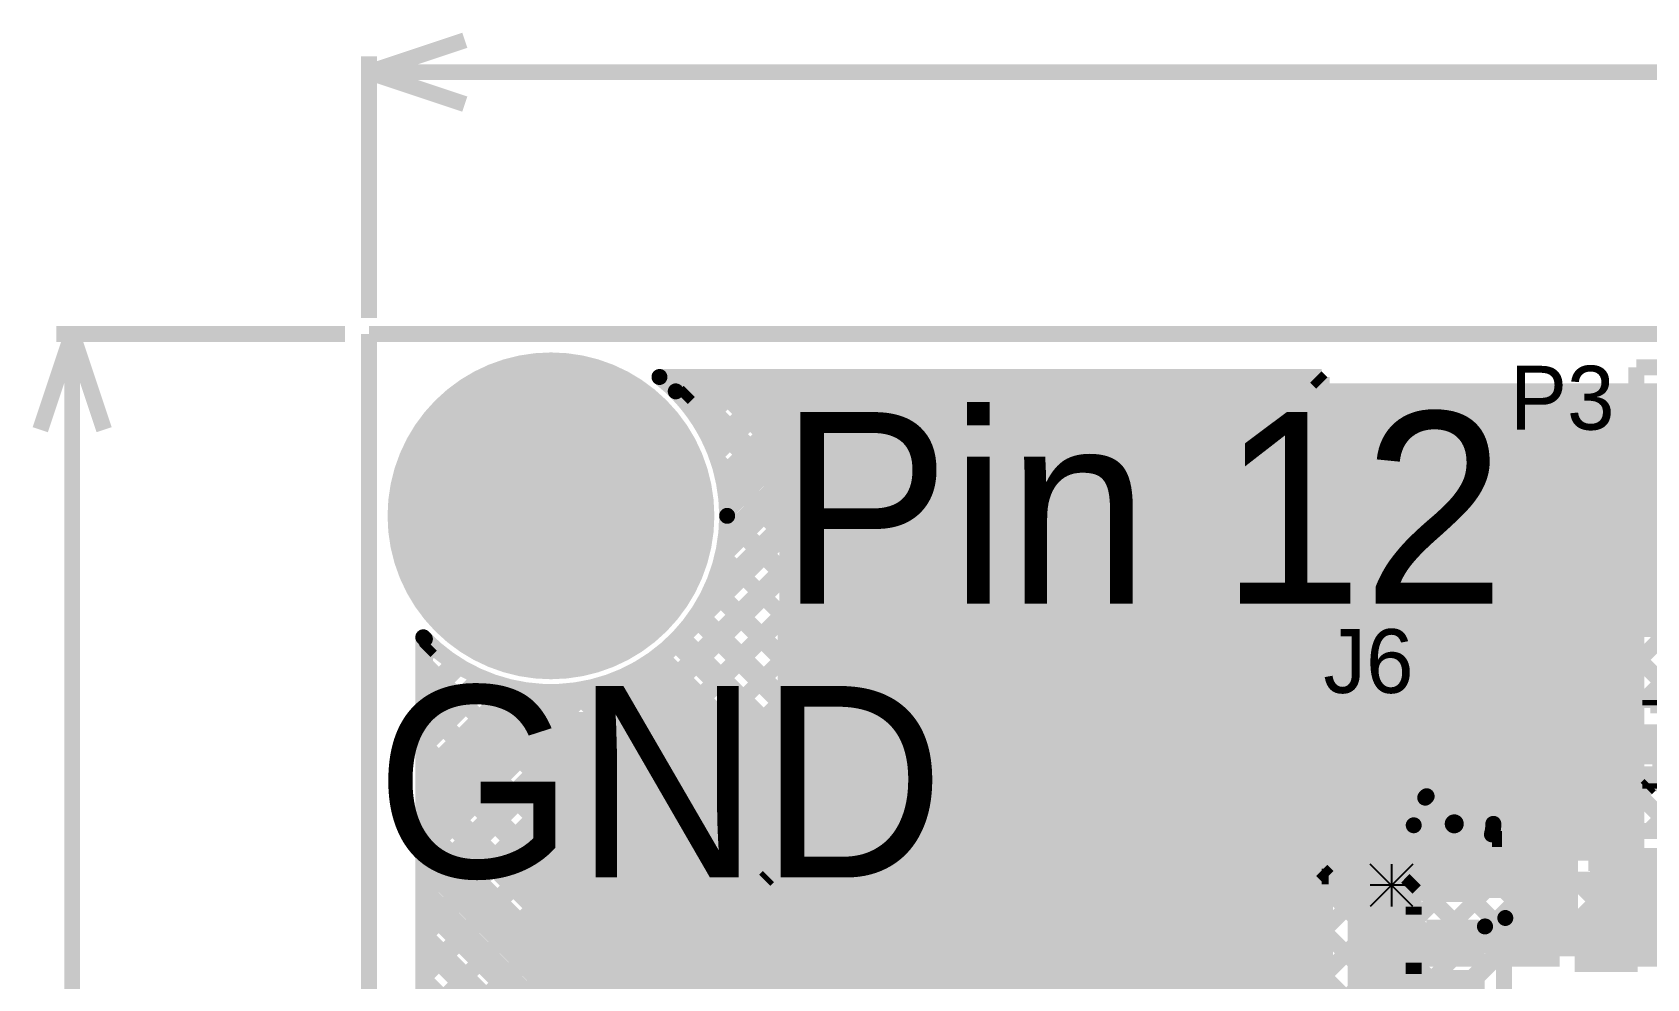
# Model space of a CAD drawing. Header units: millimetres. Extents: x 0.79 to 4.38, y 0.99 to 3.94.
# Drawn here: x 0.789 to 1.801, y 3.35 to 3.943 of the extents above; entities that cross this region are included whole.
import ezdxf

# ---------------------------------------------------------------- set-up
doc = ezdxf.new("R2010")
doc.units = ezdxf.units.MM
doc.header["$MEASUREMENT"] = 0
for name, color, linetype in [('BottomLayer', 5, 'Continuous'), ('BottomOverlay', 54, 'Continuous'), ('BottomPaste', 16, 'Continuous'), ('BottomSolder', 6, 'Continuous'), ('Mechanical1', 6, 'Continuous'), ('Mechanical2', 216, 'Continuous'), ('MultiLayer', 9, 'Continuous'), ('PadHoleLayer', 156, 'Continuous'), ('TopLayer', 1, 'Continuous'), ('TopOverlay', 2, 'Continuous'), ('TopSolder', 216, 'Continuous'), ('ViaHoleLayer', 16, 'Continuous')]:
    doc.layers.add(name, color=color, linetype=linetype)

# ---------------------------------------------------------------- blocks, each defined once
blk = doc.blocks.new('0022232111_8')
at = {"layer": 'TopOverlay', "const_width": 0.01}
for points in [[(0.55, 0.124), (-0.551, 0.124)], [(0.55, 0.124), (0.55, -0.131)], [(0.55, -0.131), (-0.551, -0.131)]]:
    blk.add_lwpolyline(points, dxfattribs=at)
blk = doc.blocks.new('T________B_____12_P___55')
at = {"layer": 'BottomLayer', "const_width": 0.04}
blk.add_lwpolyline([(2.18, 0, 1), (2.22, 0, 1)], format="xyb", close=True, dxfattribs=at)
at = {"layer": 'BottomSolder', "const_width": 0.044}
blk.add_lwpolyline([(2.178, 0, 1), (2.222, 0, 1)], format="xyb", close=True, dxfattribs=at)
at = {"layer": 'MultiLayer', "const_width": 0.04}
blk.add_lwpolyline([(2.18, 0, 1), (2.22, 0, 1)], format="xyb", close=True, dxfattribs=at)
at = {"layer": 'PadHoleLayer', "const_width": 0.0275}
blk.add_lwpolyline([(2.1862, 0, 1), (2.2138, 0, 1)], format="xyb", close=True, dxfattribs=at)
at = {"layer": 'TopLayer', "const_width": 0.04}
blk.add_lwpolyline([(2.18, 0, 1), (2.22, 0, 1)], format="xyb", close=True, dxfattribs=at)
at = {"layer": 'TopOverlay', "const_width": 0.01}
for points in [[(2.325, 0.164), (-0.105, 0.164)], [(2.325, 0.163), (2.325, -0.162)], [(2.168, 0.143), (2.1868, 0.1242)], [(2.2421, 0.143), (2.2233, 0.1242)], [(2.1868, 0.1242), (2.2233, 0.1242)], [(-0.105, -0.162), (2.325, -0.162)]]:
    blk.add_lwpolyline(points, dxfattribs=at)
at = {"layer": 'TopSolder', "const_width": 0.044}
blk.add_lwpolyline([(2.178, 0, 1), (2.222, 0, 1)], format="xyb", close=True, dxfattribs=at)
blk = doc.blocks.new('R__0402_B_67')
at = {"layer": 'BottomLayer'}
for points in [[(-0.0275, 0.0125), (-0.0275, -0.0125), (-0.0095, 0.0125), (-0.0095, -0.0125)], [(0.0095, 0.0125), (0.0095, -0.0125), (0.0275, 0.0125), (0.0275, -0.0125)]]:
    blk.add_solid(points, dxfattribs=at)
at = {"layer": 'BottomOverlay', "const_width": 0.005}
for points in [[(-0.0325, 0.0175), (-0.0085, 0.0175)], [(-0.0325, 0.0175), (-0.0325, -0.0175)], [(0.0085, 0.0175), (0.0325, 0.0175)], [(0.0325, 0.0175), (0.0325, -0.0175)], [(-0.0325, -0.0175), (-0.0085, -0.0175)], [(0.0085, -0.0175), (0.0325, -0.0175)]]:
    blk.add_lwpolyline(points, dxfattribs=at)
at = {"layer": 'BottomPaste'}
for points in [[(-0.0275, 0.0125), (-0.0275, -0.0125), (-0.0095, 0.0125), (-0.0095, -0.0125)], [(0.0095, 0.0125), (0.0095, -0.0125), (0.0275, 0.0125), (0.0275, -0.0125)]]:
    blk.add_solid(points, dxfattribs=at)
at = {"layer": 'BottomSolder'}
for points in [[(-0.0315, 0.0165), (-0.0315, -0.0165), (-0.0055, 0.0165), (-0.0055, -0.0165)], [(0.0055, 0.0165), (0.0055, -0.0165), (0.0315, 0.0165), (0.0315, -0.0165)]]:
    blk.add_solid(points, dxfattribs=at)
blk = doc.blocks.new('SOT23_3_B_111')
at = {"layer": 'BottomLayer'}
for points in [[(-0.0217, 0.0581), (-0.0532, 0.0581), (-0.0217, 0.0266), (-0.0532, 0.0266)], [(0.0531, 0.0581), (0.0216, 0.0581), (0.0531, 0.0266), (0.0216, 0.0266)], [(0.0157, -0.0266), (-0.0158, -0.0266), (0.0157, -0.0581), (-0.0158, -0.0581)]]:
    blk.add_solid(points, dxfattribs=at)
at = {"layer": 'BottomOverlay'}
for points, const_width in [([(-0.0641, 0.068, 1), (-0.0739, 0.068, 1)], 0.00984), ([(-0.0764, 0.068, 1), (-0.0715, 0.068, 1)], 0.00492), ([(-0.0665, 0.068, 1), (-0.0616, 0.068, 1)], 0.00492)]:
    blk.add_lwpolyline(points, format="xyb", close=True, dxfattribs=dict(at, const_width=const_width))
at = {"layer": 'BottomOverlay', "const_width": 0.01}
for points in [[(-0.064, 0.03), (-0.064, -0.032)], [(0.011, 0.032), (-0.011, 0.032)], [(0.064, 0.03), (0.064, -0.031)], [(-0.029, -0.032), (-0.064, -0.032)], [(0.064, -0.031), (0.029, -0.031)]]:
    blk.add_lwpolyline(points, dxfattribs=at)
at = {"layer": 'BottomPaste'}
for points in [[(-0.0217, 0.0581), (-0.0532, 0.0581), (-0.0217, 0.0266), (-0.0532, 0.0266)], [(0.0531, 0.0581), (0.0216, 0.0581), (0.0531, 0.0266), (0.0216, 0.0266)], [(0.0157, -0.0266), (-0.0158, -0.0266), (0.0157, -0.0581), (-0.0158, -0.0581)]]:
    blk.add_solid(points, dxfattribs=at)
at = {"layer": 'BottomSolder'}
for points in [[(-0.0177, 0.0621), (-0.0572, 0.0621), (-0.0177, 0.0226), (-0.0572, 0.0226)], [(0.0571, 0.0621), (0.0176, 0.0621), (0.0571, 0.0226), (0.0176, 0.0226)], [(0.0197, -0.0226), (-0.0198, -0.0226), (0.0197, -0.0621), (-0.0198, -0.0621)]]:
    blk.add_solid(points, dxfattribs=at)
blk = doc.blocks.new('SOT23_3_B_113')
at = {"layer": 'BottomLayer'}
for points in [[(-0.0217, 0.0581), (-0.0532, 0.0581), (-0.0217, 0.0266), (-0.0532, 0.0266)], [(0.0531, 0.0581), (0.0216, 0.0581), (0.0531, 0.0266), (0.0216, 0.0266)], [(0.0157, -0.0266), (-0.0158, -0.0266), (0.0157, -0.0581), (-0.0158, -0.0581)]]:
    blk.add_solid(points, dxfattribs=at)
at = {"layer": 'BottomOverlay'}
for points, const_width in [([(-0.0641, 0.068, 1), (-0.0739, 0.068, 1)], 0.00984), ([(-0.0764, 0.068, 1), (-0.0715, 0.068, 1)], 0.00492), ([(-0.0665, 0.068, 1), (-0.0616, 0.068, 1)], 0.00492)]:
    blk.add_lwpolyline(points, format="xyb", close=True, dxfattribs=dict(at, const_width=const_width))
at = {"layer": 'BottomOverlay', "const_width": 0.01}
for points in [[(-0.064, 0.03), (-0.064, -0.032)], [(0.011, 0.032), (-0.011, 0.032)], [(0.064, 0.03), (0.064, -0.031)], [(-0.029, -0.032), (-0.064, -0.032)], [(0.064, -0.031), (0.029, -0.031)]]:
    blk.add_lwpolyline(points, dxfattribs=at)
at = {"layer": 'BottomPaste'}
for points in [[(-0.0217, 0.0581), (-0.0532, 0.0581), (-0.0217, 0.0266), (-0.0532, 0.0266)], [(0.0531, 0.0581), (0.0216, 0.0581), (0.0531, 0.0266), (0.0216, 0.0266)], [(0.0157, -0.0266), (-0.0158, -0.0266), (0.0157, -0.0581), (-0.0158, -0.0581)]]:
    blk.add_solid(points, dxfattribs=at)
at = {"layer": 'BottomSolder'}
for points in [[(-0.0177, 0.0621), (-0.0572, 0.0621), (-0.0177, 0.0226), (-0.0572, 0.0226)], [(0.0571, 0.0621), (0.0176, 0.0621), (0.0571, 0.0226), (0.0176, 0.0226)], [(0.0197, -0.0226), (-0.0198, -0.0226), (0.0197, -0.0621), (-0.0198, -0.0621)]]:
    blk.add_solid(points, dxfattribs=at)
blk = doc.blocks.new('R__0402_B_174')
at = {"layer": 'BottomLayer'}
for points in [[(-0.0275, 0.0125), (-0.0275, -0.0125), (-0.0095, 0.0125), (-0.0095, -0.0125)], [(0.0095, 0.0125), (0.0095, -0.0125), (0.0275, 0.0125), (0.0275, -0.0125)]]:
    blk.add_solid(points, dxfattribs=at)
at = {"layer": 'BottomOverlay', "const_width": 0.005}
for points in [[(-0.0085, 0.0175), (-0.0325, 0.0175)], [(-0.0325, -0.0175), (-0.0325, 0.0175)], [(0.0325, 0.0175), (0.0085, 0.0175)], [(0.0325, -0.0175), (0.0325, 0.0175)], [(-0.0085, -0.0175), (-0.0325, -0.0175)], [(0.0325, -0.0175), (0.0085, -0.0175)]]:
    blk.add_lwpolyline(points, dxfattribs=at)
at = {"layer": 'BottomPaste'}
for points in [[(-0.0275, 0.0125), (-0.0275, -0.0125), (-0.0095, 0.0125), (-0.0095, -0.0125)], [(0.0095, 0.0125), (0.0095, -0.0125), (0.0275, 0.0125), (0.0275, -0.0125)]]:
    blk.add_solid(points, dxfattribs=at)
at = {"layer": 'BottomSolder'}
for points in [[(-0.0315, 0.0165), (-0.0315, -0.0165), (-0.0055, 0.0165), (-0.0055, -0.0165)], [(0.0055, 0.0165), (0.0055, -0.0165), (0.0315, 0.0165), (0.0315, -0.0165)]]:
    blk.add_solid(points, dxfattribs=at)

msp = doc.modelspace()

# ---------------------------------------------------------------- linework, layer by layer
at = {"layer": 'BottomLayer'}
for points, const_width in [([(1.0648, 3.64, 1), (1.1632, 3.64, 1)], 0.0984), ([(1.1897, 3.718, 1), (1.1947, 3.718, 1)], 0.005), ([(1.2219, 3.64, 1), (1.2269, 3.64, 1)], 0.005), ([(1.2219, 3.64, 1), (1.2269, 3.64, 1)], 0.005), ([(1.0315, 3.5639, 1), (1.0365, 3.5639, 1)], 0.005), ([(1.6593, 3.4634, 1), (1.6643, 3.4634, 1)], 0.005), ([(1.6593, 3.4634, 1), (1.6643, 3.4634, 1)], 0.005), ([(1.6602, 3.4643, 1), (1.6652, 3.4643, 1)], 0.005), ([(1.6521, 3.4461, 1), (1.6571, 3.4461, 1)], 0.005), ([(1.6521, 3.4461, 1), (1.6571, 3.4461, 1)], 0.005), ([(1.6741, 3.447, 1), (1.6859, 3.447, 1)], 0.0118), ([(1.702, 3.447, 1), (1.707, 3.447, 1)], 0.005), ([(1.702, 3.447, 1), (1.707, 3.447, 1)], 0.005), ([(1.7011, 3.4404, 1), (1.7061, 3.4404, 1)], 0.005)]:
    msp.add_lwpolyline(points, format="xyb", close=True, dxfattribs=dict(at, const_width=const_width))
for points, const_width in [([(1.034, 3.325), (1.427, 3.718)], 0.01), ([(1.034, 3.3816), (1.3704, 3.718)], 0.01), ([(1.034, 3.3533), (1.3987, 3.718)], 0.01), ([(1.034, 3.0705), (1.6815, 3.718)], 0.01), ([(1.034, 2.9856), (1.7664, 3.718)], 0.01), ([(1.034, 3.0139), (1.7381, 3.718)], 0.01), ([(1.034, 2.9573), (1.7947, 3.718)], 0.01), ([(1.034, 3.0422), (1.7098, 3.718)], 0.01), ([(1.034, 3.2402), (1.5118, 3.718)], 0.01), ([(1.034, 3.0988), (1.6532, 3.718)], 0.01), ([(1.034, 3.1836), (1.5684, 3.718)], 0.01), ([(1.034, 3.1553), (1.5967, 3.718)], 0.01), ([(1.034, 3.2119), (1.5401, 3.718)], 0.01), ([(1.034, 3.127), (1.625, 3.718)], 0.01), ([(1.034, 3.2967), (1.4553, 3.718)], 0.01), ([(1.034, 3.2685), (1.4835, 3.718)], 0.01), ([(1.1922, 3.718), (4.1538, 3.718)], 0.01), ([(1.1963, 3.7136), (1.2007, 3.718)], 0.01), ([(1.2035, 3.718), (1.6546, 3.2669)], 0.01), ([(1.2084, 3.6974), (1.229, 3.718)], 0.01), ([(1.2106, 3.5865), (1.3421, 3.718)], 0.01), ([(1.2176, 3.6783), (1.2573, 3.718)], 0.01), ([(1.2233, 3.6557), (1.2856, 3.718)], 0.01), ([(1.2238, 3.6279), (1.3138, 3.718)], 0.01), ([(1.2318, 3.718), (1.6618, 3.288)], 0.01), ([(1.26, 3.718), (1.6546, 3.3234)], 0.01), ([(1.2883, 3.718), (1.6546, 3.3517)], 0.01), ([(1.3166, 3.718), (1.6546, 3.38)], 0.01), ([(1.3449, 3.718), (1.6546, 3.4083)], 0.01), ([(1.3732, 3.718), (1.6546, 3.4366)], 0.01), ([(1.4015, 3.718), (1.6591, 3.4603)], 0.01), ([(1.4162, 3.3113), (1.823, 3.718)], 0.01), ([(1.4297, 3.718), (1.6765, 3.4712)], 0.01), ([(1.4423, 3.309), (1.8512, 3.718)], 0.01), ([(1.458, 3.718), (1.7361, 3.4399)], 0.01), ([(1.46, 3.2985), (1.8795, 3.718)], 0.01), ([(1.472, 3.2822), (1.9078, 3.718)], 0.01), ([(1.4863, 3.718), (1.7618, 3.4425)], 0.01), ([(1.5146, 3.718), (1.7473, 3.4852)], 0.01), ([(1.5429, 3.718), (1.7473, 3.5135)], 0.01), ([(1.5712, 3.718), (1.7646, 3.5246)], 0.01), ([(1.5994, 3.718), (1.7929, 3.5246)], 0.01), ([(1.6277, 3.718), (1.8244, 3.5213)], 0.01), ([(1.656, 3.718), (1.8527, 3.5213)], 0.01), ([(1.6843, 3.718), (1.881, 3.5213)], 0.01), ([(1.6882, 3.4701), (1.9361, 3.718)], 0.01), ([(1.7126, 3.718), (1.896, 3.5346)], 0.01), ([(1.7409, 3.718), (1.9101, 3.5488)], 0.01), ([(1.7691, 3.718), (1.9106, 3.5766)], 0.01), ([(1.7709, 3.5246), (1.9644, 3.718)], 0.01), ([(1.7974, 3.718), (1.9033, 3.6122)], 0.01), ([(1.7992, 3.5246), (1.9927, 3.718)], 0.01), ([(1.219, 3.6742), (1.6546, 3.2386)], 0.01), ([(1.2244, 3.6405), (1.6546, 3.2103)], 0.01), ([(1.2216, 3.615), (1.688, 3.1486)], 0.01), ([(1.2144, 3.594), (1.733, 3.0753)], 0.01), ([(1.639, 3.3222), (1.639, 3.585)], 0.025), ([(1.204, 3.576), (1.7182, 3.0618)], 0.01), ([(1.034, 3.5639), (1.034, 1.1881)], 0.01), ([(1.034, 3.5513), (1.0404, 3.5577)], 0.01), ([(1.191, 3.5608), (1.443, 3.3088)], 0.01), ([(1.034, 3.5481), (1.6539, 2.9282)], 0.01), ([(1.1753, 3.5482), (1.4129, 3.3106)], 0.01), ([(1.034, 3.523), (1.0566, 3.5456)], 0.01), ([(1.034, 3.4099), (1.1675, 3.5434)], 0.01), ([(1.034, 3.4947), (1.0757, 3.5364)], 0.01), ([(1.0728, 3.5376), (1.6015, 3.0088)], 0.01), ([(1.1569, 3.5383), (1.3937, 3.3015)], 0.01), ([(1.034, 3.4664), (1.0983, 3.5307)], 0.01), ([(1.034, 3.4382), (1.1261, 3.5302)], 0.01), ([(1.1089, 3.5297), (1.3733, 3.2653)], 0.01), ([(1.1353, 3.5316), (1.3803, 3.2866)], 0.01), ([(1.034, 3.5198), (1.4464, 3.1074)], 0.01), ([(1.7473, 3.5246), (1.8028, 3.5246)], 0.01), ([(1.7473, 3.4691), (1.7473, 3.5246)], 0.01), ([(1.8028, 3.5213), (1.8028, 3.5246)], 0.01), ([(1.8028, 3.5213), (1.8827, 3.5213)], 0.01), ([(1.7027, 3.4563), (1.7473, 3.501)], 0.01), ([(1.7751, 3.4968), (1.8928, 3.4968)], 0.025), ([(1.034, 3.4915), (1.4145, 3.1109)], 0.01), ([(1.7146, 3.4399), (1.7473, 3.4727)], 0.01), ([(1.7429, 3.4399), (1.772, 3.4691)], 0.01), ([(1.7473, 3.4691), (1.8028, 3.4691)], 0.01), ([(1.7635, 3.4691), (1.7901, 3.4425)], 0.01), ([(1.7737, 3.4425), (1.8003, 3.4691)], 0.01), ([(1.7918, 3.4691), (1.8184, 3.4425)], 0.01), ([(1.8003, 3.4691), (1.8028, 3.4716)], 0.01), ([(1.802, 3.4425), (1.8318, 3.4723)], 0.01), ([(1.8028, 3.4723), (1.8895, 3.4723)], 0.01), ([(1.8028, 3.4691), (1.8028, 3.4723)], 0.01), ([(1.034, 3.4632), (1.3948, 3.1024)], 0.01), ([(1.6546, 3.432), (1.6546, 3.4461)], 0.01), ([(1.6791, 3.4461), (1.68, 3.447)], 0.025), ([(1.6791, 3.411), (1.6791, 3.4461)], 0.025), ([(1.034, 3.4349), (1.3811, 3.0878)], 0.01), ([(1.477, 3.2589), (1.6546, 3.4365)], 0.01), ([(1.7036, 3.4375), (1.7099, 3.4375)], 0.01), ([(1.7042, 3.4435), (1.7099, 3.4378)], 0.01), ([(1.7099, 3.4399), (1.7531, 3.4399)], 0.01), ([(1.7531, 3.4425), (1.8551, 3.4425)], 0.01), ([(1.6546, 3.411), (1.6546, 3.432)], 0.01), ([(1.6546, 3.411), (1.6546, 3.432)], 0.01), ([(1.6821, 3.413), (1.7369, 3.413)], 0.025), ([(1.7369, 3.413), (1.7377, 3.4122)], 0.025), ([(1.034, 2.7876), (1.6546, 3.4082)], 0.01), ([(1.034, 3.4066), (1.3735, 3.0671)], 0.01), ([(1.6546, 3.395), (1.6546, 3.411)], 0.01), ([(1.6546, 3.39), (1.6546, 3.395)], 0.01), ([(1.6546, 3.39), (1.6546, 3.395)], 0.01), ([(1.6546, 3.36), (1.6546, 3.39)], 0.01), ([(1.034, 2.7593), (1.6546, 3.3799)], 0.01), ([(1.034, 3.3783), (1.383, 3.0294)], 0.01), ([(1.6821, 3.376), (1.7966, 3.376)], 0.02), ([(1.6546, 3.353), (1.6546, 3.36)], 0.01), ([(1.6546, 3.353), (1.6546, 3.36)], 0.01), ([(1.034, 3.3501), (1.5061, 2.878)], 0.01), ([(1.4137, 3.1108), (1.6546, 3.3516)], 0.01), ([(1.6546, 3.318), (1.6546, 3.353)], 0.01)]:
    msp.add_lwpolyline(points, dxfattribs=dict(at, const_width=const_width))
at = {"layer": 'BottomLayer', "const_width": 0.01}
for points in [[(1.1922, 3.718, -0.198639), (1.2244, 3.64)], [(1.2244, 3.64, -0.67721), (1.034, 3.5639)], [(1.6627, 3.4643, -0.668179), (1.7045, 3.447)], [(1.6546, 3.4461, -0.198912), (1.6618, 3.4634)], [(1.6546, 3.4461, -0.199267), (1.6618, 3.4634)], [(1.7045, 3.447, -0.068534), (1.7036, 3.4404)]]:
    msp.add_lwpolyline(points, format="xyb", dxfattribs=at)
at = {"layer": 'BottomLayer'}
for points in [[(1.257, 3.448), (1.652, 3.448), (1.257, 3.717), (1.652, 3.717)], [(1.581, 3.642), (4.118, 3.642), (1.581, 3.716), (4.118, 3.716)], [(1.595, 3.564), (1.902, 3.564), (1.595, 3.717), (1.902, 3.717)], [(1.099, 3.398), (1.651, 3.398), (1.099, 3.517), (1.651, 3.517)], [(1.099, 1.227), (1.356, 1.227), (1.099, 3.517), (1.356, 3.517)], [(1.7651, 3.3575), (1.8431, 3.3575), (1.7651, 3.4305), (1.8431, 3.4305)]]:
    msp.add_solid(points, dxfattribs=at)
at = {"layer": 'BottomOverlay'}
for p, q in [((1.6541, 3.4218), (1.6274, 3.3952)), ((1.6541, 3.3952), (1.6274, 3.4218)), ((1.6408, 3.3952), (1.6408, 3.4218)), ((1.6541, 3.4085), (1.6274, 3.4085))]:
    msp.add_line(p, q, dxfattribs=at)
at = {"layer": 'BottomSolder', "const_width": 0.1024}
msp.add_lwpolyline([(1.0628, 3.64, 1), (1.1652, 3.64, 1)], format="xyb", close=True, dxfattribs=at)
at = {"layer": 'Mechanical1', "const_width": 0.01}
for points in [[(1, 3.918), (1.06, 3.938)], [(1, 3.764), (1, 3.928)], [(1, 3.918), (1.06, 3.898)], [(1, 3.918), (2.3711, 3.918)], [(0.794, 3.694), (0.814, 3.754)], [(0.804, 3.754), (0.985, 3.754)], [(0.814, 3.754), (0.834, 3.694)], [(0.814, 2.6459), (0.814, 3.754)]]:
    msp.add_lwpolyline(points, dxfattribs=at)
at = {"layer": 'Mechanical2', "const_width": 0.01}
for points in [[(1, 3.754), (4.346, 3.754)], [(1, 3.754), (1, 0.998)]]:
    msp.add_lwpolyline(points, dxfattribs=at)
at = {"layer": 'MultiLayer'}
for points, const_width in [([(1.0648, 3.64, 1), (1.1632, 3.64, 1)], 0.0984), ([(1.6741, 3.447, 1), (1.6859, 3.447, 1)], 0.0118)]:
    msp.add_lwpolyline(points, format="xyb", close=True, dxfattribs=dict(at, const_width=const_width))
at = {"layer": 'PadHoleLayer', "const_width": 0.0492}
msp.add_lwpolyline([(1.0894, 3.64, 1), (1.1386, 3.64, 1)], format="xyb", close=True, dxfattribs=at)
at = {"layer": 'TopLayer'}
for points, const_width in [([(1.0648, 3.64, 1), (1.1632, 3.64, 1)], 0.0984), ([(1.1795, 3.727, 1), (1.1845, 3.727, 1)], 0.005), ([(1.2219, 3.64, 1), (1.2269, 3.64, 1)], 0.005), ([(1.2219, 3.64, 1), (1.2269, 3.64, 1)], 0.005), ([(1.0325, 3.5628, 1), (1.0375, 3.5628, 1)], 0.005), ([(1.6741, 3.447, 1), (1.6859, 3.447, 1)], 0.0118), ([(1.7095, 3.388, 1), (1.7145, 3.388, 1)], 0.005), ([(1.7095, 3.388, 1), (1.7145, 3.388, 1)], 0.005), ([(1.6967, 3.3827, 1), (1.7017, 3.3827, 1)], 0.005), ([(1.6968, 3.3827, 1), (1.7018, 3.3827, 1)], 0.005)]:
    msp.add_lwpolyline(points, format="xyb", close=True, dxfattribs=dict(at, const_width=const_width))
for points, const_width in [([(1.035, 3.2751), (1.4869, 3.727)], 0.01), ([(1.035, 3.326), (1.436, 3.727)], 0.01), ([(1.035, 3.3006), (1.4614, 3.727)], 0.01), ([(1.035, 3.2497), (1.5123, 3.727)], 0.01), ([(1.035, 3.2242), (1.5378, 3.727)], 0.01), ([(1.035, 3.3515), (1.4105, 3.727)], 0.01), ([(1.035, 3.4024), (1.3596, 3.727)], 0.01), ([(1.035, 3.3769), (1.3851, 3.727)], 0.01), ([(1.182, 3.727), (1.597, 3.727)], 0.01), ([(1.186, 3.727), (1.499, 3.414)], 0.01), ([(1.195, 3.7151), (1.2069, 3.727)], 0.01), ([(1.2062, 3.7008), (1.2323, 3.727)], 0.01), ([(1.2114, 3.727), (1.5244, 3.414)], 0.01), ([(1.2151, 3.6843), (1.2578, 3.727)], 0.01), ([(1.2214, 3.6142), (1.3342, 3.727)], 0.01), ([(1.2215, 3.6653), (1.2832, 3.727)], 0.01), ([(1.2244, 3.6427), (1.3087, 3.727)], 0.01), ([(1.2369, 3.727), (1.5499, 3.414)], 0.01), ([(1.2503, 3.414), (1.5633, 3.727)], 0.01), ([(1.2623, 3.727), (1.5753, 3.414)], 0.01), ([(1.2757, 3.414), (1.5887, 3.727)], 0.01), ([(1.2878, 3.727), (1.597, 3.4178)], 0.01), ([(1.3133, 3.727), (1.597, 3.4433)], 0.01), ([(1.3387, 3.727), (1.597, 3.4687)], 0.01), ([(1.3642, 3.727), (1.597, 3.4942)], 0.01), ([(1.3896, 3.727), (1.597, 3.5196)], 0.01), ([(1.4151, 3.727), (1.597, 3.5451)], 0.01), ([(1.4405, 3.727), (1.597, 3.5705)], 0.01), ([(1.466, 3.727), (1.597, 3.596)], 0.01), ([(1.4914, 3.727), (1.597, 3.6214)], 0.01), ([(1.5169, 3.727), (1.597, 3.6469)], 0.01), ([(1.5424, 3.727), (1.597, 3.6724)], 0.01), ([(1.5678, 3.727), (1.597, 3.6978)], 0.01), ([(1.5933, 3.727), (1.597, 3.7233)], 0.01), ([(1.597, 3.627), (1.597, 3.727)], 0.01), ([(1.597, 3.627), (1.597, 3.727)], 0.01), ([(1.3012, 3.414), (1.597, 3.7098)], 0.01), ([(1.3266, 3.414), (1.597, 3.6844)], 0.01), ([(1.68, 3.447), (1.68, 3.667)], 0.025), ([(1.2213, 3.6663), (1.4735, 3.414)], 0.01), ([(1.3521, 3.414), (1.597, 3.6589)], 0.01), ([(1.2244, 3.6377), (1.4481, 3.414)], 0.01), ([(1.3775, 3.414), (1.597, 3.6335)], 0.01), ([(1.597, 3.414), (1.597, 3.627)], 0.01), ([(1.2216, 3.615), (1.4226, 3.414)], 0.01), ([(1.403, 3.414), (1.597, 3.608)], 0.01), ([(1.2152, 3.5959), (1.3971, 3.414)], 0.01), ([(1.2063, 3.5794), (1.3717, 3.414)], 0.01), ([(1.4284, 3.414), (1.597, 3.5826)], 0.01), ([(1.035, 2.732), (1.035, 3.5628)], 0.01), ([(1.035, 3.5551), (1.0389, 3.559)], 0.01), ([(1.1951, 3.5651), (1.3462, 3.414)], 0.01), ([(1.4539, 3.414), (1.597, 3.5571)], 0.01), ([(1.035, 3.5297), (1.0532, 3.5478)], 0.01), ([(1.035, 3.547), (1.248, 3.334)], 0.01), ([(1.1819, 3.5529), (1.3208, 3.414)], 0.01), ([(1.035, 3.5042), (1.0697, 3.5389)], 0.01), ([(1.0678, 3.5397), (1.248, 3.3595)], 0.01), ([(1.1665, 3.5428), (1.2953, 3.414)], 0.01), ([(1.035, 3.4278), (1.1398, 3.5326)], 0.01), ([(1.035, 3.4788), (1.0887, 3.5325)], 0.01), ([(1.035, 3.4533), (1.1113, 3.5296)], 0.01), ([(1.1028, 3.5301), (1.248, 3.385)], 0.01), ([(1.128, 3.5305), (1.248, 3.4104)], 0.01), ([(1.1487, 3.5352), (1.2699, 3.414)], 0.01), ([(1.4794, 3.414), (1.597, 3.5316)], 0.01), ([(1.035, 3.5216), (1.248, 3.3086)], 0.01), ([(1.5048, 3.414), (1.597, 3.5062)], 0.01), ([(1.035, 3.4961), (1.248, 3.2831)], 0.01), ([(1.5303, 3.414), (1.597, 3.4807)], 0.01), ([(1.035, 3.4707), (1.248, 3.2577)], 0.01), ([(1.5557, 3.414), (1.597, 3.4553)], 0.01), ([(1.6258, 3.4498), (1.627, 3.451)], 0.025), ([(1.6258, 3.012), (1.6258, 3.4498)], 0.025), ([(1.035, 3.4452), (1.248, 3.2322)], 0.01), ([(1.5812, 3.414), (1.597, 3.4298)], 0.01), ([(1.035, 3.4198), (1.248, 3.2068)], 0.01), ([(1.597, 3.4178), (1.6008, 3.414)], 0.01), ([(1.035, 3.1987), (1.248, 3.4117)], 0.01), ([(1.248, 3.414), (1.597, 3.414)], 0.01), ([(1.248, 3.4117), (1.2503, 3.414)], 0.01), ([(1.248, 3.189), (1.248, 3.414)], 0.01), ([(1.597, 3.414), (1.6013, 3.414)], 0.01), ([(1.6503, 3.412), (1.811, 3.412)], 0.01), ([(1.6503, 3.4067), (1.6555, 3.412)], 0.01), ([(1.6503, 3.3813), (1.681, 3.412)], 0.01), ([(1.6503, 3.3558), (1.7065, 3.412)], 0.01), ([(1.6503, 3.3337), (1.6503, 3.412)], 0.01), ([(1.6537, 3.412), (1.6911, 3.3746)], 0.01), ([(1.6792, 3.412), (1.7047, 3.3865)], 0.01), ([(1.7046, 3.412), (1.7286, 3.388)], 0.01), ([(1.7073, 3.3874), (1.7319, 3.412)], 0.01), ([(1.7301, 3.412), (1.7541, 3.388)], 0.01), ([(1.7334, 3.388), (1.7574, 3.412)], 0.01), ([(1.7555, 3.412), (1.7795, 3.388)], 0.01), ([(1.7588, 3.388), (1.7828, 3.412)], 0.01), ([(1.781, 3.412), (1.805, 3.388)], 0.01), ([(1.7843, 3.388), (1.8083, 3.412)], 0.01), ([(1.035, 3.3943), (1.3731, 3.0562)], 0.01), ([(1.035, 3.1733), (1.248, 3.3863)], 0.01), ([(1.6503, 3.39), (1.6784, 3.3619)], 0.01), ([(1.712, 3.388), (1.9, 3.388)], 0.01), ([(1.6503, 3.3337), (1.6992, 3.3827)], 0.01), ([(1.035, 3.3689), (1.501, 2.9029)], 0.01), ([(1.6503, 3.3645), (1.6657, 3.3491)], 0.01), ([(1.6543, 3.3123), (1.712, 3.37)], 0.012), ([(1.712, 3.37), (2.03, 3.37)], 0.012), ([(1.035, 3.1478), (1.248, 3.3608)], 0.01)]:
    msp.add_lwpolyline(points, dxfattribs=dict(at, const_width=const_width))
at = {"layer": 'TopLayer', "const_width": 0.01}
for points in [[(1.182, 3.727, -0.230806), (1.2244, 3.64)], [(1.2244, 3.64, -0.672462), (1.035, 3.5628)], [(1.6992, 3.3827, -0.199396), (1.712, 3.388)], [(1.6993, 3.3827, -0.198912), (1.712, 3.388)]]:
    msp.add_lwpolyline(points, format="xyb", dxfattribs=at)
at = {"layer": 'TopLayer'}
for points in [[(1.609, 3.424), (1.799, 3.424), (1.609, 3.718), (1.799, 3.718)], [(1.609, 3.639), (4.118, 3.639), (1.609, 3.718), (4.118, 3.718)], [(1.26, 3.201), (1.604, 3.201), (1.26, 3.402), (1.604, 3.402)], [(1.513, 1.02), (1.604, 1.02), (1.513, 3.398), (1.604, 3.398)]]:
    msp.add_solid(points, dxfattribs=at)
at = {"layer": 'TopSolder', "const_width": 0.1024}
msp.add_lwpolyline([(1.0628, 3.64, 1), (1.1652, 3.64, 1)], format="xyb", close=True, dxfattribs=at)
at = {"layer": 'ViaHoleLayer', "const_width": 0.00591}
msp.add_lwpolyline([(1.677, 3.447, 1), (1.683, 3.447, 1)], format="xyb", close=True, dxfattribs=at)

# ---------------------------------------------------------------- block references
for name, p, rotation in [('0022232111_8', (2.344, 3.602), 180), ('T________B_____12_P___55', (1.425, 1.26), 90), ('SOT23_3_B_113', (1.7751, 3.4545), 180), ('R__0402_B_67', (1.6791, 3.3925), 90), ('SOT23_3_B_111', (1.7751, 3.3315), 180), ('R__0402_B_174', (1.6791, 3.3205), 270)]:
    msp.add_blockref(name, p, dxfattribs=dict(rotation=rotation))

# ---------------------------------------------------------------- texts
at = {"layer": 'TopOverlay'}
for s, height, p in [('P3', 0.04, (1.715, 3.694)), ('J6', 0.04, (1.598, 3.529)), ('GND', 0.12, (1.004, 3.4134))]:
    msp.add_text(s, height=height, dxfattribs=at).set_placement(p)
msp.add_text('Pin 12', height=0.12, rotation=360, dxfattribs=at).set_placement((1.257, 3.585))

doc.saveas('drawing.dxf')
